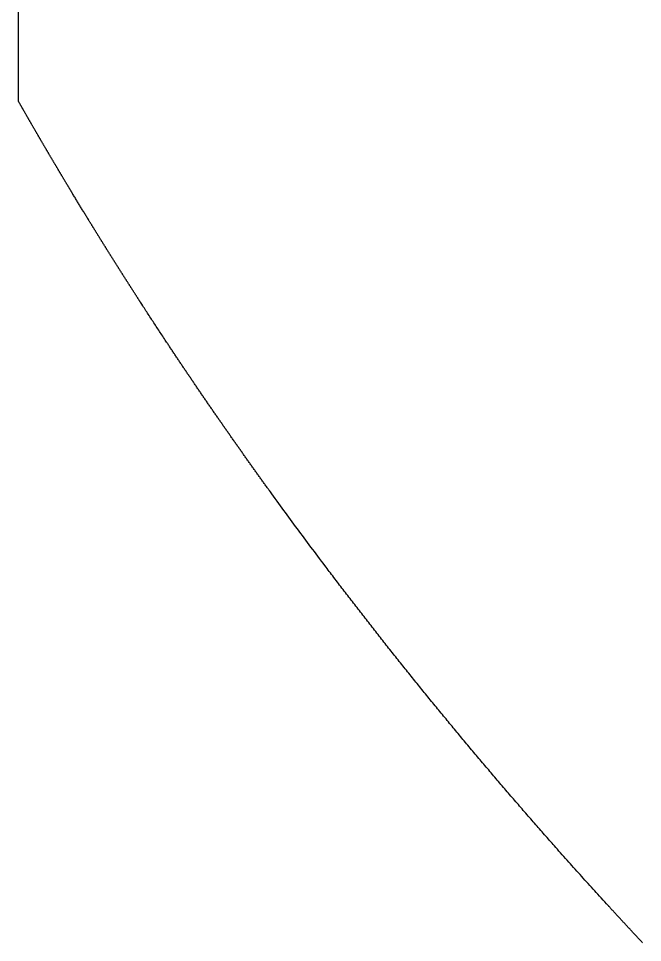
# Model space of a CAD drawing. Header units: millimetres. Extents: x 0 to 2438, y 0 to 1219.
# Drawn here: x 198 to 201.58, y 432.57 to 437.87 of the extents above; entities that cross this region are included whole.
import ezdxf

# ---------------------------------------------------------------- set-up
doc = ezdxf.new("R2010")
doc.units = ezdxf.units.MM
doc.layers.add('CUT_AIRCRAFT', color=7, linetype='Continuous')

msp = doc.modelspace()

# ---------------------------------------------------------------- linework, layer by layer
at = {"layer": 'CUT_AIRCRAFT'}
msp.add_lwpolyline([(201.5755, 432.5674), (201.5735, 432.5696), (201.5714, 432.5718), (201.5694, 432.574), (201.5674, 432.5762), (201.5653, 432.5784), (201.5633, 432.5806), (201.5612, 432.5828), (201.5592, 432.585), (201.5572, 432.5872), (201.5551, 432.5893), (201.5531, 432.5915), (201.551, 432.5937), (201.549, 432.5959), (201.547, 432.5981), (201.5449, 432.6003), (201.5429, 432.6025), (201.5408, 432.6047), (201.5388, 432.6069), (201.5368, 432.6091), (201.5347, 432.6113), (201.5327, 432.6134), (201.5306, 432.6156), (201.5286, 432.6178), (201.5266, 432.62), (201.5245, 432.6222), (201.5225, 432.6244), (201.5204, 432.6266), (201.5184, 432.6288), (201.5164, 432.631), (201.5143, 432.6332), (201.5123, 432.6354), (201.5103, 432.6376), (201.5082, 432.6398), (201.5062, 432.642), (201.5042, 432.6442), (201.5021, 432.6464), (201.5001, 432.6486), (201.4981, 432.6508), (201.496, 432.653), (201.494, 432.6551), (201.492, 432.6573), (201.4899, 432.6595), (201.4879, 432.6617), (201.4858, 432.6639), (201.4838, 432.6661), (201.4818, 432.6683), (201.4797, 432.6705), (201.4777, 432.6727), (201.4757, 432.6749), (201.4736, 432.6771), (201.4716, 432.6793), (201.4696, 432.6815), (201.4676, 432.6837), (201.4655, 432.6859), (201.4635, 432.6881), (201.4615, 432.6903), (201.4594, 432.6925), (201.4574, 432.6947), (201.4554, 432.6969), (201.4533, 432.6991), (201.4513, 432.7013), (201.4493, 432.7035), (201.4473, 432.7057), (201.4452, 432.7079), (201.4432, 432.7101), (201.4412, 432.7123), (201.4391, 432.7145), (201.4371, 432.7167), (201.4351, 432.7189), (201.4331, 432.7212), (201.431, 432.7234), (201.429, 432.7256), (201.427, 432.7278), (201.4249, 432.73), (201.4229, 432.7322), (201.4209, 432.7344), (201.4189, 432.7366), (201.4169, 432.7388), (201.4148, 432.741), (201.4128, 432.7432), (201.4108, 432.7454), (201.4087, 432.7476), (201.4067, 432.7498), (201.4047, 432.7521), (201.4026, 432.7543), (201.4007, 432.7564), (201.3987, 432.7585), (201.3968, 432.7607), (201.3947, 432.7629), (201.3926, 432.7653), (201.3902, 432.7678), (201.3879, 432.7704), (201.3859, 432.7725), (201.3845, 432.7741), (201.3837, 432.7749), (201.3828, 432.776), (201.3807, 432.7783), (201.3764, 432.7829), (201.3693, 432.7907), (201.36, 432.8009), (201.3495, 432.8123), (201.339, 432.8239), (201.329, 432.8349), (201.3196, 432.8452), (201.3106, 432.8551), (201.3016, 432.865), (201.2924, 432.8751), (201.2831, 432.8854), (201.2737, 432.8958), (201.2643, 432.9062), (201.255, 432.9166), (201.2457, 432.9269), (201.2364, 432.9372), (201.2271, 432.9474), (201.2179, 432.9577), (201.2086, 432.9681), (201.1993, 432.9784), (201.19, 432.9888), (201.1807, 432.9991), (201.1715, 433.0095), (201.1622, 433.0198), (201.153, 433.0301), (201.1439, 433.0404), (201.1347, 433.0507), (201.1255, 433.061), (201.1161, 433.0716), (201.1065, 433.0824), (201.097, 433.0931), (201.0878, 433.1034), (201.0792, 433.1131), (201.0714, 433.122), (201.0642, 433.1302), (201.0572, 433.138), (201.0504, 433.1458), (201.0433, 433.1538), (201.0361, 433.1619), (201.0289, 433.1702), (201.0216, 433.1785), (201.0143, 433.1867), (201.0071, 433.1949), (201, 433.203), (200.9928, 433.2112), (200.9856, 433.2194), (200.9785, 433.2275), (200.9713, 433.2357), (200.9641, 433.244), (200.957, 433.2522), (200.9498, 433.2604), (200.9426, 433.2686), (200.9355, 433.2768), (200.9283, 433.285), (200.9212, 433.2932), (200.914, 433.3014), (200.9069, 433.3096), (200.8997, 433.3179), (200.8926, 433.3261), (200.8855, 433.3343), (200.8783, 433.3425), (200.8712, 433.3508), (200.8641, 433.359), (200.857, 433.3672), (200.8499, 433.3755), (200.8427, 433.3837), (200.8356, 433.392), (200.8285, 433.4002), (200.8214, 433.4085), (200.8143, 433.4167), (200.8072, 433.425), (200.8001, 433.4333), (200.793, 433.4415), (200.7859, 433.4498), (200.7789, 433.4581), (200.7718, 433.4664), (200.7647, 433.4746), (200.7576, 433.4829), (200.7505, 433.4912), (200.7435, 433.4995), (200.7364, 433.5078), (200.7294, 433.5161), (200.7223, 433.5244), (200.7152, 433.5326), (200.7082, 433.5409), (200.7011, 433.5493), (200.6941, 433.5576), (200.687, 433.5659), (200.68, 433.5742), (200.673, 433.5825), (200.6659, 433.5908), (200.6589, 433.5991), (200.6519, 433.6075), (200.6449, 433.6158), (200.6378, 433.6241), (200.6308, 433.6324), (200.6238, 433.6408), (200.6168, 433.6491), (200.6098, 433.6574), (200.6028, 433.6658), (200.5958, 433.6741), (200.5888, 433.6825), (200.5818, 433.6908), (200.5748, 433.6992), (200.5678, 433.7075), (200.5608, 433.7159), (200.5539, 433.7243), (200.5469, 433.7326), (200.5399, 433.741), (200.5329, 433.7494), (200.526, 433.7577), (200.519, 433.7661), (200.5121, 433.7745), (200.5051, 433.7829), (200.4982, 433.7913), (200.4912, 433.7997), (200.4843, 433.808), (200.4773, 433.8164), (200.4704, 433.8248), (200.4634, 433.8332), (200.4565, 433.8416), (200.4496, 433.85), (200.4427, 433.8585), (200.4357, 433.8669), (200.4288, 433.8753), (200.4219, 433.8837), (200.415, 433.8921), (200.4081, 433.9005), (200.4012, 433.909), (200.3943, 433.9174), (200.3874, 433.9258), (200.3805, 433.9342), (200.3736, 433.9427), (200.3667, 433.9511), (200.3598, 433.9596), (200.3529, 433.968), (200.3461, 433.9765), (200.3392, 433.9849), (200.3323, 433.9934), (200.3254, 434.0018), (200.3186, 434.0103), (200.3117, 434.0187), (200.3049, 434.0272), (200.298, 434.0357), (200.2912, 434.0441), (200.2843, 434.0526), (200.2775, 434.0611), (200.2706, 434.0696), (200.2638, 434.078), (200.257, 434.0865), (200.2501, 434.095), (200.2433, 434.1035), (200.2365, 434.112), (200.2297, 434.1205), (200.2229, 434.129), (200.216, 434.1375), (200.2092, 434.146), (200.2024, 434.1545), (200.1956, 434.163), (200.1888, 434.1715), (200.182, 434.18), (200.1753, 434.1885), (200.1685, 434.1971), (200.1617, 434.2056), (200.1549, 434.2141), (200.1481, 434.2226), (200.1413, 434.2312), (200.1346, 434.2397), (200.1278, 434.2482), (200.121, 434.2568), (200.1143, 434.2653), (200.1075, 434.2739), (200.1008, 434.2824), (200.094, 434.291), (200.0873, 434.2995), (200.0805, 434.3081), (200.0738, 434.3166), (200.0671, 434.3252), (200.0603, 434.3338), (200.0536, 434.3423), (200.0469, 434.3509), (200.0402, 434.3595), (200.0334, 434.368), (200.0267, 434.3766), (200.02, 434.3852), (200.0133, 434.3938), (200.0066, 434.4024), (199.9999, 434.411), (199.9932, 434.4196), (199.9865, 434.4282), (199.9798, 434.4367), (199.9732, 434.4453), (199.9665, 434.454), (199.9598, 434.4626), (199.9531, 434.4712), (199.9464, 434.4798), (199.9398, 434.4884), (199.9331, 434.497), (199.9265, 434.5056), (199.9198, 434.5142), (199.9132, 434.5229), (199.9065, 434.5315), (199.8998, 434.5401), (199.8932, 434.5488), (199.8866, 434.5574), (199.8799, 434.566), (199.8733, 434.5747), (199.8667, 434.5833), (199.8601, 434.592), (199.8534, 434.6006), (199.8468, 434.6093), (199.8402, 434.618), (199.8336, 434.6266), (199.827, 434.6352), (199.8205, 434.6438), (199.8139, 434.6525), (199.8072, 434.6613), (199.8005, 434.6701), (199.7937, 434.679), (199.7872, 434.6876), (199.7808, 434.696), (199.7748, 434.7039), (199.7687, 434.7119), (199.7621, 434.7207), (199.7546, 434.7307), (199.7457, 434.7424), (199.7359, 434.7555), (199.7256, 434.7692), (199.7152, 434.783), (199.7051, 434.7965), (199.6952, 434.8096), (199.6856, 434.8225), (199.6759, 434.8354), (199.6662, 434.8484), (199.6564, 434.8615), (199.6466, 434.8747), (199.6368, 434.8879), (199.627, 434.9011), (199.6173, 434.9142), (199.6075, 434.9274), (199.5978, 434.9405), (199.5881, 434.9536), (199.5784, 434.9668), (199.5687, 434.98), (199.5589, 434.9932), (199.5492, 435.0065), (199.5394, 435.0198), (199.5297, 435.033), (199.5202, 435.046), (199.5108, 435.0588), (199.5014, 435.0717), (199.4918, 435.0849), (199.4816, 435.0989), (199.4709, 435.1136), (199.4604, 435.1282), (199.4508, 435.1413), (199.4432, 435.1519), (199.438, 435.159), (199.4347, 435.1635), (199.4325, 435.1667), (199.4303, 435.1696), (199.4276, 435.1733), (199.4245, 435.1778), (199.421, 435.1826), (199.4175, 435.1874), (199.4142, 435.192), (199.411, 435.1965), (199.4078, 435.2008), (199.4047, 435.2052), (199.4015, 435.2096), (199.3983, 435.214), (199.3951, 435.2185), (199.3919, 435.223), (199.3887, 435.2274), (199.3855, 435.2319), (199.3823, 435.2363), (199.3791, 435.2408), (199.3759, 435.2452), (199.3728, 435.2497), (199.3696, 435.2541), (199.3664, 435.2586), (199.3632, 435.263), (199.36, 435.2675), (199.3568, 435.2719), (199.3536, 435.2764), (199.3505, 435.2808), (199.3473, 435.2853), (199.3441, 435.2897), (199.3409, 435.2942), (199.3377, 435.2987), (199.3346, 435.3031), (199.3314, 435.3076), (199.3282, 435.3121), (199.325, 435.3165), (199.3219, 435.321), (199.3187, 435.3254), (199.3155, 435.3299), (199.3123, 435.3344), (199.3092, 435.3388), (199.306, 435.3433), (199.3028, 435.3478), (199.2997, 435.3522), (199.2965, 435.3567), (199.2933, 435.3612), (199.2902, 435.3656), (199.287, 435.3701), (199.2838, 435.3746), (199.2807, 435.3791), (199.2775, 435.3835), (199.2743, 435.388), (199.2712, 435.3925), (199.268, 435.3969), (199.2649, 435.4014), (199.2617, 435.4059), (199.2586, 435.4104), (199.2554, 435.4149), (199.2522, 435.4193), (199.2491, 435.4238), (199.2459, 435.4283), (199.2428, 435.4328), (199.2396, 435.4372), (199.2365, 435.4417), (199.2333, 435.4462), (199.2302, 435.4507), (199.227, 435.4552), (199.2239, 435.4597), (199.2208, 435.4641), (199.2176, 435.4686), (199.2145, 435.4731), (199.2113, 435.4776), (199.2082, 435.4821), (199.205, 435.4866), (199.2019, 435.4911), (199.1988, 435.4956), (199.1956, 435.5001), (199.1925, 435.5045), (199.1894, 435.509), (199.1862, 435.5135), (199.1831, 435.518), (199.18, 435.5225), (199.1768, 435.527), (199.1737, 435.5315), (199.1706, 435.536), (199.1675, 435.5405), (199.1643, 435.545), (199.1612, 435.5495), (199.1581, 435.554), (199.155, 435.5585), (199.1518, 435.563), (199.1487, 435.5675), (199.1456, 435.572), (199.1425, 435.5765), (199.1394, 435.581), (199.1362, 435.5855), (199.1331, 435.59), (199.13, 435.5945), (199.1269, 435.599), (199.1238, 435.6035), (199.1207, 435.608), (199.1175, 435.6125), (199.1144, 435.617), (199.1113, 435.6216), (199.1082, 435.6261), (199.1051, 435.6306), (199.102, 435.6351), (199.0989, 435.6396), (199.0958, 435.6441), (199.0927, 435.6486), (199.0896, 435.6531), (199.0865, 435.6576), (199.0834, 435.6622), (199.0803, 435.6667), (199.0772, 435.6712), (199.0741, 435.6757), (199.071, 435.6802), (199.0679, 435.6847), (199.0648, 435.6893), (199.0617, 435.6938), (199.0586, 435.6983), (199.0555, 435.7028), (199.0524, 435.7073), (199.0493, 435.7119), (199.0462, 435.7164), (199.0431, 435.7209), (199.0401, 435.7254), (199.037, 435.73), (199.0339, 435.7345), (199.0308, 435.739), (199.0277, 435.7435), (199.0247, 435.7481), (199.0216, 435.7526), (199.0185, 435.7571), (199.0154, 435.7617), (199.0123, 435.7662), (199.0093, 435.7707), (199.0062, 435.7753), (199.0031, 435.7798), (199, 435.7843), (198.9969, 435.7889), (198.9939, 435.7934), (198.9908, 435.7979), (198.9877, 435.8025), (198.9847, 435.807), (198.9816, 435.8115), (198.9785, 435.8161), (198.9755, 435.8206), (198.9724, 435.8252), (198.9693, 435.8297), (198.9663, 435.8342), (198.9632, 435.8388), (198.9601, 435.8433), (198.9571, 435.8479), (198.954, 435.8524), (198.951, 435.857), (198.9479, 435.8615), (198.9449, 435.866), (198.9418, 435.8706), (198.9387, 435.8751), (198.9357, 435.8797), (198.9326, 435.8842), (198.9296, 435.8888), (198.9265, 435.8933), (198.9235, 435.8979), (198.9204, 435.9024), (198.9174, 435.907), (198.9144, 435.9115), (198.9113, 435.9161), (198.9083, 435.9206), (198.9052, 435.9252), (198.9022, 435.9297), (198.8991, 435.9343), (198.8961, 435.9389), (198.8931, 435.9434), (198.89, 435.948), (198.887, 435.9526), (198.8839, 435.9571), (198.8809, 435.9617), (198.8779, 435.9662), (198.8749, 435.9707), (198.8718, 435.9753), (198.8688, 435.9799), (198.8657, 435.9846), (198.8626, 435.9892), (198.8596, 435.9938), (198.8567, 435.9982), (198.8539, 436.0023), (198.8511, 436.0065), (198.8481, 436.0111), (198.8446, 436.0164), (198.8405, 436.0226), (198.8359, 436.0296), (198.8311, 436.0369), (198.8262, 436.0443), (198.8215, 436.0514), (198.8169, 436.0584), (198.8124, 436.0652), (198.8078, 436.0721), (198.8033, 436.079), (198.7987, 436.086), (198.7941, 436.093), (198.7895, 436.1), (198.785, 436.107), (198.7804, 436.114), (198.7758, 436.1209), (198.7713, 436.1279), (198.7667, 436.1348), (198.7622, 436.1418), (198.7576, 436.1488), (198.753, 436.1558), (198.7484, 436.1629), (198.7439, 436.1699), (198.7393, 436.1769), (198.7348, 436.1838), (198.7304, 436.1905), (198.726, 436.1974), (198.7215, 436.2044), (198.7167, 436.2117), (198.7116, 436.2195), (198.7067, 436.2272), (198.7022, 436.2341), (198.6986, 436.2397), (198.6961, 436.2436), (198.6945, 436.246), (198.6934, 436.2477), (198.6924, 436.2494), (198.6911, 436.2514), (198.6895, 436.2538), (198.6878, 436.2564), (198.6862, 436.259), (198.6846, 436.2615), (198.683, 436.2639), (198.6815, 436.2662), (198.68, 436.2686), (198.6784, 436.271), (198.6769, 436.2734), (198.6753, 436.2758), (198.6738, 436.2782), (198.6722, 436.2806), (198.6707, 436.283), (198.6691, 436.2854), (198.6676, 436.2878), (198.666, 436.2902), (198.6645, 436.2926), (198.6629, 436.295), (198.6614, 436.2975), (198.6599, 436.2999), (198.6583, 436.3023), (198.6568, 436.3047), (198.6552, 436.3071), (198.6537, 436.3095), (198.6521, 436.3119), (198.6506, 436.3143), (198.649, 436.3167), (198.6475, 436.3191), (198.646, 436.3215), (198.6444, 436.3239), (198.6429, 436.3264), (198.6413, 436.3288), (198.6398, 436.3312), (198.6382, 436.3336), (198.6367, 436.336), (198.6352, 436.3384), (198.6336, 436.3408), (198.6321, 436.3432), (198.6305, 436.3456), (198.629, 436.348), (198.6275, 436.3505), (198.6259, 436.3529), (198.6244, 436.3553), (198.6228, 436.3577), (198.6213, 436.3601), (198.6198, 436.3625), (198.6182, 436.3649), (198.6167, 436.3673), (198.6152, 436.3698), (198.6136, 436.3722), (198.6121, 436.3746), (198.6105, 436.377), (198.609, 436.3794), (198.6075, 436.3818), (198.606, 436.3842), (198.6044, 436.3866), (198.6029, 436.3891), (198.6013, 436.3915), (198.5998, 436.3939), (198.5983, 436.3963), (198.5967, 436.3987), (198.5952, 436.4011), (198.5937, 436.4035), (198.5921, 436.406), (198.5906, 436.4084), (198.5891, 436.4108), (198.5875, 436.4132), (198.586, 436.4156), (198.5845, 436.418), (198.583, 436.4205), (198.5814, 436.4229), (198.5799, 436.4253), (198.5784, 436.4277), (198.5768, 436.4301), (198.5753, 436.4325), (198.5738, 436.435), (198.5722, 436.4374), (198.5707, 436.4398), (198.5692, 436.4422), (198.5677, 436.4446), (198.5661, 436.447), (198.5646, 436.4495), (198.5631, 436.4519), (198.5616, 436.4543), (198.56, 436.4567), (198.5585, 436.4591), (198.557, 436.4616), (198.5554, 436.464), (198.5539, 436.4664), (198.5524, 436.4688), (198.5509, 436.4712), (198.5493, 436.4737), (198.5478, 436.4761), (198.5463, 436.4785), (198.5448, 436.4809), (198.5433, 436.4833), (198.5417, 436.4858), (198.5402, 436.4882), (198.5387, 436.4906), (198.5371, 436.493), (198.5356, 436.4955), (198.5341, 436.4979), (198.5326, 436.5003), (198.5311, 436.5027), (198.5296, 436.5051), (198.528, 436.5076), (198.5265, 436.51), (198.525, 436.5124), (198.5235, 436.5148), (198.522, 436.5173), (198.5204, 436.5197), (198.5189, 436.5221), (198.5174, 436.5245), (198.5159, 436.527), (198.5144, 436.5294), (198.5128, 436.5318), (198.5113, 436.5342), (198.5098, 436.5367), (198.5083, 436.5391), (198.5068, 436.5415), (198.5052, 436.5439), (198.5037, 436.5464), (198.5022, 436.5488), (198.5007, 436.5512), (198.4992, 436.5536), (198.4977, 436.5561), (198.4962, 436.5585), (198.4946, 436.5609), (198.4931, 436.5633), (198.4916, 436.5658), (198.4901, 436.5682), (198.4886, 436.5706), (198.4871, 436.573), (198.4856, 436.5755), (198.484, 436.5779), (198.4825, 436.5803), (198.481, 436.5828), (198.4795, 436.5852), (198.478, 436.5876), (198.4765, 436.59), (198.475, 436.5925), (198.4735, 436.5949), (198.472, 436.5973), (198.4704, 436.5998), (198.4689, 436.6022), (198.4674, 436.6046), (198.4659, 436.6071), (198.4644, 436.6095), (198.4629, 436.6119), (198.4614, 436.6143), (198.4599, 436.6168), (198.4584, 436.6192), (198.4569, 436.6216), (198.4554, 436.6241), (198.4539, 436.6265), (198.4524, 436.6289), (198.4509, 436.6314), (198.4494, 436.6338), (198.4478, 436.6362), (198.4463, 436.6387), (198.4448, 436.6411), (198.4433, 436.6435), (198.4418, 436.646), (198.4403, 436.6484), (198.4388, 436.6508), (198.4373, 436.6533), (198.4358, 436.6557), (198.4343, 436.6581), (198.4328, 436.6606), (198.4313, 436.663), (198.4298, 436.6654), (198.4283, 436.6679), (198.4268, 436.6703), (198.4253, 436.6728), (198.4238, 436.6752), (198.4223, 436.6776), (198.4208, 436.68), (198.4193, 436.6824), (198.4178, 436.6849), (198.4162, 436.6875), (198.4147, 436.69), (198.4132, 436.6924), (198.4118, 436.6947), (198.4105, 436.6967), (198.4093, 436.6988), (198.4077, 436.7013), (198.4058, 436.7044), (198.4033, 436.7085), (198.4004, 436.7132), (198.3972, 436.7184), (198.394, 436.7236), (198.391, 436.7286), (198.3881, 436.7334), (198.3852, 436.7381), (198.3823, 436.7427), (198.3794, 436.7475), (198.3765, 436.7523), (198.3735, 436.7571), (198.3706, 436.7619), (198.3677, 436.7667), (198.3647, 436.7715), (198.3618, 436.7763), (198.3589, 436.7811), (198.356, 436.7859), (198.3531, 436.7907), (198.3502, 436.7955), (198.3472, 436.8003), (198.3443, 436.8051), (198.3414, 436.81), (198.3384, 436.8148), (198.3356, 436.8195), (198.3327, 436.8242), (198.3299, 436.8289), (198.327, 436.8337), (198.3239, 436.8387), (198.3208, 436.844), (198.3176, 436.8491), (198.3148, 436.8539), (198.3123, 436.858), (198.3104, 436.8611), (198.309, 436.8635), (198.3078, 436.8655), (198.3066, 436.8674), (198.3053, 436.8696), (198.3039, 436.8719), (198.3024, 436.8744), (198.3009, 436.8769), (198.2995, 436.8793), (198.298, 436.8816), (198.2966, 436.884), (198.2952, 436.8863), (198.2938, 436.8887), (198.2924, 436.891), (198.291, 436.8934), (198.2895, 436.8958), (198.2881, 436.8981), (198.2867, 436.9005), (198.2853, 436.9028), (198.2839, 436.9052), (198.2824, 436.9076), (198.281, 436.9099), (198.2796, 436.9123), (198.2782, 436.9147), (198.2767, 436.917), (198.2753, 436.9194), (198.2739, 436.9218), (198.2725, 436.9241), (198.2711, 436.9265), (198.2697, 436.9289), (198.2682, 436.9312), (198.2668, 436.9336), (198.2654, 436.936), (198.264, 436.9383), (198.2626, 436.9407), (198.2612, 436.9431), (198.2597, 436.9454), (198.2583, 436.9478), (198.2569, 436.9502), (198.2555, 436.9525), (198.2541, 436.9549), (198.2527, 436.9573), (198.2513, 436.9596), (198.2499, 436.962), (198.2484, 436.9644), (198.247, 436.9667), (198.2456, 436.9691), (198.2442, 436.9715), (198.2428, 436.9738), (198.2414, 436.9762), (198.24, 436.9786), (198.2386, 436.9809), (198.2371, 436.9833), (198.2357, 436.9857), (198.2343, 436.9881), (198.2329, 436.9904), (198.2315, 436.9928), (198.2301, 436.9952), (198.2287, 436.9975), (198.2273, 436.9999), (198.2259, 437.0023), (198.2245, 437.0046), (198.2231, 437.007), (198.2216, 437.0094), (198.2202, 437.0118), (198.2188, 437.0141), (198.2174, 437.0165), (198.216, 437.0189), (198.2146, 437.0212), (198.2132, 437.0236), (198.2118, 437.026), (198.2104, 437.0284), (198.209, 437.0307), (198.2076, 437.0331), (198.2062, 437.0355), (198.2048, 437.0379), (198.2034, 437.0402), (198.202, 437.0426), (198.2006, 437.045), (198.1992, 437.0473), (198.1978, 437.0497), (198.1963, 437.0521), (198.195, 437.0545), (198.1935, 437.0568), (198.1921, 437.0592), (198.1907, 437.0616), (198.1893, 437.064), (198.1879, 437.0663), (198.1865, 437.0687), (198.1851, 437.0711), (198.1837, 437.0735), (198.1823, 437.0758), (198.1809, 437.0782), (198.1795, 437.0806), (198.1781, 437.083), (198.1767, 437.0854), (198.1753, 437.0877), (198.1739, 437.0901), (198.1725, 437.0925), (198.1712, 437.0949), (198.1697, 437.0972), (198.1684, 437.0996), (198.167, 437.102), (198.1656, 437.1044), (198.1642, 437.1067), (198.1628, 437.1091), (198.1614, 437.1115), (198.16, 437.1139), (198.1586, 437.1163), (198.1572, 437.1186), (198.1558, 437.121), (198.1544, 437.1234), (198.153, 437.1258), (198.1516, 437.1282), (198.1502, 437.1305), (198.1488, 437.1329), (198.1474, 437.1353), (198.146, 437.1377), (198.1446, 437.1401), (198.1432, 437.1424), (198.1419, 437.1448), (198.1405, 437.1472), (198.1391, 437.1496), (198.1377, 437.152), (198.1363, 437.1543), (198.1349, 437.1567), (198.1335, 437.1591), (198.1321, 437.1615), (198.1307, 437.1639), (198.1293, 437.1663), (198.1279, 437.1686), (198.1266, 437.171), (198.1252, 437.1734), (198.1238, 437.1758), (198.1224, 437.1782), (198.121, 437.1805), (198.1196, 437.1829), (198.1182, 437.1853), (198.1168, 437.1877), (198.1155, 437.1901), (198.1141, 437.1925), (198.1127, 437.1949), (198.1113, 437.1972), (198.1099, 437.1996), (198.1085, 437.202), (198.1071, 437.2044), (198.1058, 437.2068), (198.1044, 437.2092), (198.103, 437.2115), (198.1016, 437.2139), (198.1002, 437.2163), (198.0988, 437.2187), (198.0975, 437.2211), (198.0961, 437.2235), (198.0947, 437.2259), (198.0933, 437.2282), (198.0919, 437.2306), (198.0906, 437.233), (198.0892, 437.2354), (198.0878, 437.2378), (198.0864, 437.2402), (198.085, 437.2426), (198.0837, 437.245), (198.0823, 437.2473), (198.0809, 437.2497), (198.0795, 437.2521), (198.0781, 437.2545), (198.0768, 437.2569), (198.0754, 437.2593), (198.074, 437.2617), (198.0726, 437.2641), (198.0712, 437.2665), (198.0699, 437.2688), (198.0685, 437.2712), (198.0671, 437.2736), (198.0657, 437.276), (198.0644, 437.2784), (198.063, 437.2808), (198.0616, 437.2832), (198.0602, 437.2856), (198.0589, 437.288), (198.0575, 437.2904), (198.0561, 437.2927), (198.0547, 437.2951), (198.0534, 437.2975), (198.052, 437.2999), (198.0506, 437.3023), (198.0492, 437.3047), (198.0479, 437.3071), (198.0465, 437.3095), (198.0451, 437.3119), (198.0437, 437.3143), (198.0424, 437.3167), (198.041, 437.3191), (198.0396, 437.3214), (198.0383, 437.3238), (198.0369, 437.3262), (198.0355, 437.3286), (198.0342, 437.331), (198.0328, 437.3334), (198.0314, 437.3358), (198.03, 437.3382), (198.0287, 437.3406), (198.0273, 437.343), (198.0259, 437.3454), (198.0246, 437.3478), (198.0232, 437.3502), (198.0218, 437.3526), (198.0205, 437.355), (198.0191, 437.3574), (198.0177, 437.3598), (198.0164, 437.3621), (198.015, 437.3645), (198.0136, 437.3669), (198.0123, 437.3693), (198.0109, 437.3717), (198.0095, 437.3741), (198.0082, 437.3765), (198.0068, 437.3789), (198.0054, 437.3813), (198.0041, 437.3837), (198.0027, 437.3861), (198.0014, 437.3885), (198, 437.3909), (198, 457.9858)], dxfattribs=at)

doc.saveas('drawing.dxf')
